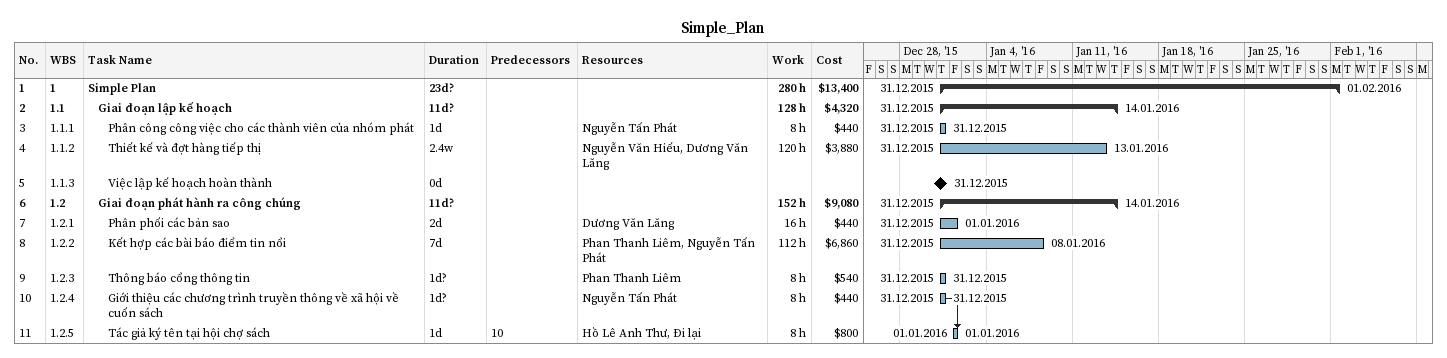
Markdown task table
Simple_Plan

| ID | WBS | Task | Duration | Start | Finish | Predecessors | Resources | Work (h) | Cost ($) |
|---|---|---|---|---|---|---|---|---|---|
| 1 | 1 | **Simple Plan** | 23d? | 2015-12-31 | 2016-02-01 |  |  | 280 | 13400 |
| 2 | 1.1 | **Giai đoạn lập kế hoạch** | 11d? | 2015-12-31 | 2016-01-14 |  |  | 128 | 4320 |
| 3 | 1.1.1 | Phân công công việc cho các thành viên của nhóm phát | 1d | 2015-12-31 | 2015-12-31 |  | Nguyễn Tấn Phát | 8 | 440 |
| 4 | 1.1.2 | Thiết kế và đợt hàng tiếp thị | 2.4w | 2015-12-31 | 2016-01-13 |  | Nguyễn Văn Hiếu, Dương Văn Lăng | 120 | 3880 |
| 5 | 1.1.3 | Việc lập kế hoạch hoàn thành | 0d | 2015-12-31 | 2015-12-31 |  |  |  |  |
| 6 | 1.2 | **Giai đoạn phát hành ra công chúng** | 11d? | 2015-12-31 | 2016-01-14 |  |  | 152 | 9080 |
| 7 | 1.2.1 | Phân phối các bản sao | 2d | 2015-12-31 | 2016-01-01 |  | Dương Văn Lăng | 16 | 440 |
| 8 | 1.2.2 | Kết hợp các bài báo điểm tin nổi | 7d | 2015-12-31 | 2016-01-08 |  | Phan Thanh Liêm, Nguyễn Tấn Phát | 112 | 6860 |
| 9 | 1.2.3 | Thông báo cổng thông tin | 1d? | 2015-12-31 | 2015-12-31 |  | Phan Thanh Liêm | 8 | 540 |
| 10 | 1.2.4 | Giới thiệu các chương trình truyền thông về xã hội về cuốn sách | 1d? | 2015-12-31 | 2015-12-31 |  | Nguyễn Tấn Phát | 8 | 440 |
| 11 | 1.2.5 | Tác giả ký tên tại hội chợ sách | 1d | 2016-01-01 | 2016-01-01 | 10 | Hồ Lê Anh Thư, Đi lại | 8 | 800 |
